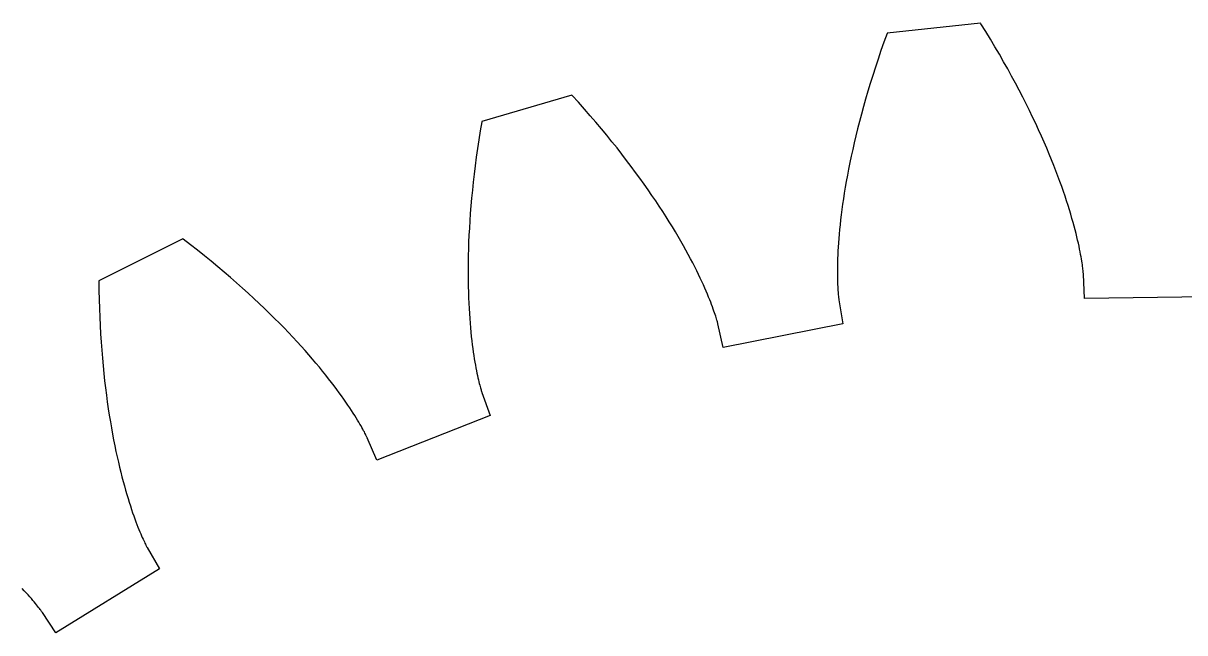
# Model space of a CAD drawing. Header units: metres. Extents: x -37 to 37, y -37 to 36.9.
# Drawn here: x -18.42 to 0.15, y 27.12 to 36.87 of the extents above; entities that cross this region are included whole.
import ezdxf

# ---------------------------------------------------------------- set-up
doc = ezdxf.new("R2010")
doc.units = ezdxf.units.M
doc.layers.add('1', color=7, linetype='Continuous')

msp = doc.modelspace()

# ---------------------------------------------------------------- linework, layer by layer
at = {"layer": '1'}
for p, q in [((-3.118406, 36.868355), (-4.611227, 36.711533)), ((-3.11396, 36.861324), (-3.118406, 36.868355)), ((-3.036701, 36.736828), (-3.11396, 36.861324)), ((-4.614116, 36.703732), (-4.663816, 36.565899)), ((-4.611227, 36.711533), (-4.614116, 36.703732)), ((-2.961833, 36.6138), (-3.036701, 36.736828)), ((-2.889326, 36.492275), (-2.961833, 36.6138)), ((-4.711483, 36.429996), (-4.757154, 36.296059)), ((-4.663816, 36.565899), (-4.711483, 36.429996)), ((-2.819146, 36.372284), (-2.889326, 36.492275)), ((-4.757154, 36.296059), (-4.800866, 36.164101)), ((-2.751261, 36.253857), (-2.819146, 36.372284)), ((-2.685639, 36.137024), (-2.751261, 36.253857)), ((-4.842659, 36.034153), (-4.882569, 35.906231)), ((-4.800866, 36.164101), (-4.842659, 36.034153)), ((-2.622247, 36.02182), (-2.685639, 36.137024)), ((-4.882569, 35.906231), (-4.920638, 35.780373)), ((-2.56105, 35.908272), (-2.622247, 36.02182)), ((-2.502016, 35.796406), (-2.56105, 35.908272)), ((-9.65139, 35.719051), (-11.092219, 35.298199)), ((-9.645761, 35.712929), (-9.65139, 35.719051)), ((-9.547513, 35.604229), (-9.645761, 35.712929)), ((-4.956902, 35.656582), (-4.991401, 35.534893)), ((-4.920638, 35.780373), (-4.956902, 35.656582)), ((-2.44511, 35.686256), (-2.502016, 35.796406)), ((-2.390297, 35.577854), (-2.44511, 35.686256)), ((-9.451881, 35.496548), (-9.547513, 35.604229)), ((-9.35884, 35.389919), (-9.451881, 35.496548)), ((-4.991401, 35.534893), (-5.024175, 35.415325)), ((-2.337543, 35.471218), (-2.390297, 35.577854)), ((-2.286812, 35.366383), (-2.337543, 35.471218)), ((-11.09367, 35.290009), (-11.11796, 35.145515)), ((-11.092219, 35.298199), (-11.09367, 35.290009)), ((-9.268362, 35.284386), (-9.35884, 35.389919)), ((-9.180423, 35.179985), (-9.268362, 35.284386)), ((-5.055264, 35.297894), (-5.084707, 35.182625)), ((-5.024175, 35.415325), (-5.055264, 35.297894)), ((-2.23807, 35.263371), (-2.286812, 35.366383)), ((-11.11796, 35.145515), (-11.140595, 35.003288)), ((-9.094994, 35.076748), (-9.180423, 35.179985)), ((-5.084707, 35.182625), (-5.112544, 35.069534)), ((-2.191279, 35.162209), (-2.23807, 35.263371)), ((-2.146405, 35.062927), (-2.191279, 35.162209)), ((-11.140595, 35.003288), (-11.161615, 34.863342)), ((-9.01205, 34.974712), (-9.094994, 35.076748)), ((-8.931561, 34.873917), (-9.01205, 34.974712)), ((-5.138816, 34.958645), (-5.163563, 34.849968)), ((-5.112544, 35.069534), (-5.138816, 34.958645)), ((-2.103411, 34.965549), (-2.146405, 35.062927)), ((-2.062259, 34.870098), (-2.103411, 34.965549)), ((-11.181064, 34.7257), (-11.198981, 34.590378)), ((-11.161615, 34.863342), (-11.181064, 34.7257)), ((-8.853502, 34.774391), (-8.931561, 34.873917)), ((-8.777843, 34.676174), (-8.853502, 34.774391)), ((-5.186826, 34.743526), (-5.208645, 34.639343)), ((-5.163563, 34.849968), (-5.186826, 34.743526)), ((-2.022914, 34.776604), (-2.062259, 34.870098)), ((-1.985337, 34.685081), (-2.022914, 34.776604)), ((-11.198981, 34.590378), (-11.21541, 34.45739)), ((-8.704555, 34.579296), (-8.777843, 34.676174)), ((-8.633608, 34.483795), (-8.704555, 34.579296)), ((-5.208645, 34.639343), (-5.229063, 34.537422)), ((-1.949491, 34.595566), (-1.985337, 34.685081)), ((-1.915338, 34.508068), (-1.949491, 34.595566)), ((-11.21541, 34.45739), (-11.230392, 34.326752)), ((-8.564973, 34.389706), (-8.633608, 34.483795)), ((-8.49862, 34.29705), (-8.564973, 34.389706)), ((-5.248121, 34.437794), (-5.265858, 34.340458)), ((-5.229063, 34.537422), (-5.248121, 34.437794)), ((-1.882841, 34.422619), (-1.915338, 34.508068)), ((-1.85196, 34.339237), (-1.882841, 34.422619)), ((-11.243971, 34.198479), (-11.256187, 34.072586)), ((-11.230392, 34.326752), (-11.243971, 34.198479)), ((-8.434519, 34.205872), (-8.49862, 34.29705)), ((-8.372639, 34.116196), (-8.434519, 34.205872)), ((-5.282319, 34.245449), (-5.297544, 34.152763)), ((-5.265858, 34.340458), (-5.282319, 34.245449)), ((-1.822657, 34.257946), (-1.85196, 34.339237)), ((-1.794894, 34.178768), (-1.822657, 34.257946)), ((-1.768631, 34.101719), (-1.794894, 34.178768)), ((-11.256187, 34.072586), (-11.267085, 33.949085)), ((-8.312947, 34.028061), (-8.372639, 34.116196)), ((-8.255413, 33.94149), (-8.312947, 34.028061)), ((-5.311575, 34.062428), (-5.324454, 33.974449)), ((-5.297544, 34.152763), (-5.311575, 34.062428)), ((-1.743828, 34.026825), (-1.768631, 34.101719)), ((-1.720446, 33.954098), (-1.743828, 34.026825)), ((-11.276706, 33.827991), (-11.285093, 33.709316)), ((-11.267085, 33.949085), (-11.276706, 33.827991)), ((-8.200006, 33.856525), (-8.255413, 33.94149)), ((-8.146691, 33.773182), (-8.200006, 33.856525)), ((-5.346927, 33.805622), (-5.356606, 33.7248)), ((-5.336224, 33.888844), (-5.346927, 33.805622)), ((-5.324454, 33.974449), (-5.336224, 33.888844)), ((-1.698446, 33.88356), (-1.720446, 33.954098)), ((-1.677787, 33.815235), (-1.698446, 33.88356)), ((-1.658429, 33.749134), (-1.677787, 33.815235)), ((-11.285093, 33.709316), (-11.292291, 33.593075)), ((-8.095438, 33.691505), (-8.146691, 33.773182)), ((-8.046211, 33.611515), (-8.095438, 33.691505)), ((-7.998978, 33.533237), (-8.046211, 33.611515)), ((-5.365304, 33.646385), (-5.373061, 33.570389)), ((-5.356606, 33.7248), (-5.365304, 33.646385)), ((-1.640331, 33.685272), (-1.658429, 33.749134)), ((-1.623453, 33.62368), (-1.640331, 33.685272)), ((-1.607754, 33.564358), (-1.623453, 33.62368)), ((-11.29834, 33.479275), (-11.303285, 33.367928)), ((-11.292291, 33.593075), (-11.29834, 33.479275)), ((-7.953705, 33.456711), (-7.998978, 33.533237)), ((-7.910358, 33.381958), (-7.953705, 33.456711)), ((-5.385933, 33.42569), (-5.391132, 33.35701)), ((-5.379923, 33.496819), (-5.385933, 33.42569)), ((-5.373061, 33.570389), (-5.379923, 33.496819)), ((-1.593193, 33.507328), (-1.607754, 33.564358)), ((-1.579728, 33.452606), (-1.593193, 33.507328)), ((-1.567318, 33.400204), (-1.579728, 33.452606)), ((-15.87417, 33.421711), (-17.2167, 32.750351)), ((-15.867538, 33.416695), (-15.87417, 33.421711)), ((-15.75146, 33.327282), (-15.867538, 33.416695)), ((-15.638138, 33.238407), (-15.75146, 33.327282)), ((-11.307168, 33.259045), (-11.310034, 33.152634)), ((-11.303285, 33.367928), (-11.307168, 33.259045)), ((-7.868903, 33.30901), (-7.910358, 33.381958)), ((-7.829305, 33.237892), (-7.868903, 33.30901)), ((-5.395564, 33.290783), (-5.399273, 33.227024)), ((-5.391132, 33.35701), (-5.395564, 33.290783)), ((-1.555923, 33.35014), (-1.567318, 33.400204)), ((-1.545498, 33.302425), (-1.555923, 33.35014)), ((-1.536004, 33.257069), (-1.545498, 33.302425)), ((-1.527398, 33.214092), (-1.536004, 33.257069)), ((-15.527553, 33.150105), (-15.638138, 33.238407)), ((-15.419685, 33.062424), (-15.527553, 33.150105)), ((-15.314518, 32.975403), (-15.419685, 33.062424)), ((-11.310034, 33.152634), (-11.311925, 33.048706)), ((-7.791528, 33.168629), (-7.829305, 33.237892)), ((-7.755536, 33.101246), (-7.791528, 33.168629)), ((-7.721294, 33.03577), (-7.755536, 33.101246)), ((-5.404694, 33.106926), (-5.406493, 33.050598)), ((-5.402302, 33.165737), (-5.404694, 33.106926)), ((-5.399273, 33.227024), (-5.402302, 33.165737)), ((-1.519637, 33.1735), (-1.527398, 33.214092)), ((-1.512679, 33.135307), (-1.519637, 33.1735)), ((-1.506482, 33.099522), (-1.512679, 33.135307)), ((-1.501004, 33.066158), (-1.506482, 33.099522)), ((-1.496201, 33.035217), (-1.501004, 33.066158)), ((-15.212028, 32.889076), (-15.314518, 32.975403)), ((-15.112198, 32.803493), (-15.212028, 32.889076)), ((-11.312886, 32.947277), (-11.31296, 32.848339)), ((-11.311925, 33.048706), (-11.312886, 32.947277)), ((-7.688767, 32.972229), (-7.721294, 33.03577)), ((-7.657917, 32.910648), (-7.688767, 32.972229)), ((-7.628707, 32.851044), (-7.657917, 32.910648)), ((-5.408486, 32.945423), (-5.408767, 32.896584)), ((-5.408767, 32.896584), (-5.408629, 32.850246)), ((-5.407743, 32.996761), (-5.408486, 32.945423)), ((-5.406493, 33.050598), (-5.407743, 32.996761)), ((-1.49203, 33.006718), (-1.496201, 33.035217)), ((-1.48845, 32.980667), (-1.49203, 33.006718)), ((-1.485416, 32.957066), (-1.48845, 32.980667)), ((-1.482885, 32.935925), (-1.485416, 32.957066)), ((-1.480815, 32.917255), (-1.482885, 32.935925)), ((-1.479162, 32.901058), (-1.480815, 32.917255)), ((-1.477883, 32.887341), (-1.479162, 32.901058)), ((-1.476933, 32.87611), (-1.477883, 32.887341)), ((-1.476271, 32.867371), (-1.476933, 32.87611)), ((-17.2167, 32.750351), (-17.216663, 32.742035)), ((-17.216663, 32.742035), (-17.214764, 32.595524)), ((-15.015005, 32.718689), (-15.112198, 32.803493)), ((-14.920429, 32.634701), (-15.015005, 32.718689)), ((-11.31296, 32.848339), (-11.312191, 32.751915)), ((-11.312191, 32.751915), (-11.310622, 32.658005)), ((-7.601103, 32.793453), (-7.628707, 32.851044)), ((-7.575063, 32.737888), (-7.601103, 32.793453)), ((-7.550553, 32.684376), (-7.575063, 32.737888)), ((-7.527534, 32.632938), (-7.550553, 32.684376)), ((-5.408629, 32.850246), (-5.408116, 32.806419)), ((-5.408116, 32.806419), (-5.407272, 32.765099)), ((-5.407272, 32.765099), (-5.406141, 32.726295)), ((-5.406141, 32.726295), (-5.404766, 32.690002)), ((-5.404766, 32.690002), (-5.403192, 32.656227)), ((-1.475852, 32.861122), (-1.476271, 32.867371)), ((-1.475569, 32.856121), (-1.475852, 32.861122)), ((-1.458106, 32.467274), (-1.475569, 32.856121)), ((-17.214764, 32.595524), (-17.211639, 32.451542)), ((-14.828448, 32.551571), (-14.920429, 32.634701)), ((-14.739039, 32.469337), (-14.828448, 32.551571)), ((-11.310622, 32.658005), (-11.308296, 32.566612)), ((-11.308296, 32.566612), (-11.30526, 32.477749)), ((-7.505967, 32.583591), (-7.527534, 32.632938)), ((-7.485815, 32.536366), (-7.505967, 32.583591)), ((-7.467038, 32.49128), (-7.485815, 32.536366)), ((-5.403192, 32.656227), (-5.40146, 32.624966)), ((-5.40146, 32.624966), (-5.399618, 32.596222)), ((-5.399618, 32.596222), (-5.397706, 32.569996)), ((-5.397706, 32.569996), (-5.39577, 32.54628)), ((-5.39577, 32.54628), (-5.393852, 32.525074)), ((-5.393852, 32.525074), (-5.391997, 32.506382)), ((-5.391997, 32.506382), (-5.390248, 32.490196)), ((-17.211639, 32.451542), (-17.207333, 32.310093)), ((-14.652181, 32.388039), (-14.739039, 32.469337)), ((-14.567848, 32.307713), (-14.652181, 32.388039)), ((-11.30526, 32.477749), (-11.301556, 32.391418)), ((-11.301556, 32.391418), (-11.297227, 32.307625)), ((-7.449598, 32.448353), (-7.467038, 32.49128)), ((-7.433456, 32.4076), (-7.449598, 32.448353)), ((-7.418572, 32.369045), (-7.433456, 32.4076)), ((-7.404906, 32.33271), (-7.418572, 32.369045)), ((-7.39242, 32.298607), (-7.404906, 32.33271)), ((-5.390248, 32.490196), (-5.388649, 32.476513)), ((-5.388649, 32.476513), (-5.387244, 32.465332)), ((-5.387244, 32.465332), (-5.386075, 32.456642)), ((-5.386075, 32.456642), (-5.385187, 32.450443)), ((-5.385187, 32.450443), (-5.384424, 32.445492)), ((-5.384424, 32.445492), (-5.3207, 32.061504)), ((0.489607, 32.496311), (-1.458106, 32.467274)), ((-17.207333, 32.310093), (-17.201893, 32.171192)), ((-17.201893, 32.171192), (-17.195358, 32.034843)), ((-14.486018, 32.228397), (-14.567848, 32.307713)), ((-14.406667, 32.150131), (-14.486018, 32.228397)), ((-14.329768, 32.072945), (-14.406667, 32.150131)), ((-11.297227, 32.307625), (-11.292319, 32.226372)), ((-11.292319, 32.226372), (-11.286876, 32.147663)), ((-11.286876, 32.147663), (-11.280938, 32.071503)), ((-7.381072, 32.266754), (-7.39242, 32.298607)), ((-7.370821, 32.237171), (-7.381072, 32.266754)), ((-7.361629, 32.209877), (-7.370821, 32.237171)), ((-7.353455, 32.184879), (-7.361629, 32.209877)), ((-7.346255, 32.162201), (-7.353455, 32.184879)), ((-7.339991, 32.141853), (-7.346255, 32.162201)), ((-7.33462, 32.123852), (-7.339991, 32.141853)), ((-17.195358, 32.034843), (-17.187777, 31.901058)), ((-14.255299, 31.996883), (-14.329768, 32.072945)), ((-14.183232, 31.921978), (-14.255299, 31.996883)), ((-11.280938, 32.071503), (-11.274553, 31.997889)), ((-11.274553, 31.997889), (-11.267766, 31.926832)), ((-7.330101, 32.108212), (-7.33462, 32.123852)), ((-7.326393, 32.094944), (-7.330101, 32.108212)), ((-7.323454, 32.084064), (-7.326393, 32.094944)), ((-7.321242, 32.075581), (-7.323454, 32.084064)), ((-7.319714, 32.069508), (-7.321242, 32.075581)), ((-7.318542, 32.064636), (-7.319714, 32.069508)), ((-7.231928, 31.685158), (-7.318542, 32.064636)), ((-5.3207, 32.061504), (-7.231928, 31.685158)), ((-17.187777, 31.901058), (-17.179193, 31.769846)), ((-17.179193, 31.769846), (-17.169649, 31.641209)), ((-14.113544, 31.84827), (-14.183232, 31.921978)), ((-14.046204, 31.775787), (-14.113544, 31.84827)), ((-13.981191, 31.704575), (-14.046204, 31.775787)), ((-11.267766, 31.926832), (-11.260619, 31.858328)), ((-11.260619, 31.858328), (-11.253154, 31.792372)), ((-11.253154, 31.792372), (-11.24542, 31.728977)), ((-17.169649, 31.641209), (-17.159191, 31.515158)), ((-13.918472, 31.634659), (-13.981191, 31.704575)), ((-13.858022, 31.566074), (-13.918472, 31.634659)), ((-11.24542, 31.728977), (-11.237455, 31.668131)), ((-11.237455, 31.668131), (-11.229308, 31.609838)), ((-11.229308, 31.609838), (-11.221021, 31.554098)), ((-17.159191, 31.515158), (-17.147861, 31.391697)), ((-17.147861, 31.391697), (-17.135706, 31.27083)), ((-13.799811, 31.498861), (-13.858022, 31.566074)), ((-13.743814, 31.43305), (-13.799811, 31.498861)), ((-13.69, 31.368675), (-13.743814, 31.43305)), ((-11.221021, 31.554098), (-11.212637, 31.500902)), ((-11.212637, 31.500902), (-11.204202, 31.450254)), ((-11.204202, 31.450254), (-11.195758, 31.402151)), ((-11.195758, 31.402151), (-11.187348, 31.356583)), ((-17.135706, 31.27083), (-17.122768, 31.152565)), ((-13.638338, 31.305769), (-13.69, 31.368675)), ((-13.588801, 31.244366), (-13.638338, 31.305769)), ((-13.541356, 31.184492), (-13.588801, 31.244366)), ((-11.187348, 31.356583), (-11.179018, 31.313551)), ((-11.179018, 31.313551), (-11.17081, 31.273046)), ((-11.17081, 31.273046), (-11.162767, 31.235065)), ((-11.162767, 31.235065), (-11.154935, 31.199604)), ((-11.154935, 31.199604), (-11.147355, 31.166653)), ((-17.122768, 31.152565), (-17.109093, 31.036907)), ((-17.109093, 31.036907), (-17.094725, 30.923855)), ((-13.495974, 31.126183), (-13.541356, 31.184492)), ((-13.452624, 31.069473), (-13.495974, 31.126183)), ((-13.411274, 31.014389), (-13.452624, 31.069473)), ((-13.371891, 30.960958), (-13.411274, 31.014389)), ((-11.147355, 31.166653), (-11.140069, 31.136202)), ((-11.140069, 31.136202), (-11.133124, 31.108252)), ((-11.133124, 31.108252), (-11.12656, 31.082785)), ((-11.12656, 31.082785), (-11.12042, 31.059797)), ((-11.12042, 31.059797), (-11.114747, 31.039276)), ((-11.114747, 31.039276), (-11.109584, 31.021214)), ((-11.109584, 31.021214), (-11.104973, 31.005598)), ((-17.094725, 30.923855), (-17.079708, 30.813414)), ((-13.334446, 30.909222), (-13.371891, 30.960958)), ((-13.298903, 30.8592), (-13.334446, 30.909222)), ((-13.265233, 30.810923), (-13.298903, 30.8592)), ((-11.104973, 31.005598), (-11.100956, 30.992422)), ((-11.100956, 30.992422), (-11.097577, 30.98167)), ((-11.097577, 30.98167), (-11.094876, 30.973331)), ((-11.094876, 30.973331), (-11.092896, 30.96739)), ((-11.092896, 30.96739), (-11.091261, 30.962656)), ((-11.091261, 30.962656), (-10.959997, 30.596216)), ((-17.079708, 30.813414), (-17.064087, 30.705585)), ((-17.064087, 30.705585), (-17.047907, 30.600376)), ((-13.233398, 30.764421), (-13.265233, 30.810923)), ((-13.203367, 30.719721), (-13.233398, 30.764421)), ((-13.175107, 30.676853), (-13.203367, 30.719721)), ((-13.148582, 30.635843), (-13.175107, 30.676853)), ((-17.047907, 30.600376), (-17.031212, 30.49778)), ((-17.031212, 30.49778), (-17.014046, 30.397808)), ((-13.123756, 30.596718), (-13.148582, 30.635843)), ((-13.100597, 30.559505), (-13.123756, 30.596718)), ((-13.079068, 30.524227), (-13.100597, 30.559505)), ((-13.059134, 30.490913), (-13.079068, 30.524227)), ((-13.040759, 30.459589), (-13.059134, 30.490913)), ((-13.023906, 30.430277), (-13.040759, 30.459589)), ((-10.959997, 30.596216), (-12.773311, 29.884655)), ((-17.014046, 30.397808), (-16.996452, 30.300447)), ((-16.996452, 30.300447), (-16.978479, 30.205711)), ((-13.008537, 30.402996), (-13.023906, 30.430277)), ((-12.99462, 30.377783), (-13.008537, 30.402996)), ((-12.982113, 30.354649), (-12.99462, 30.377783)), ((-12.97098, 30.333618), (-12.982113, 30.354649)), ((-12.961183, 30.314716), (-12.97098, 30.333618)), ((-12.952683, 30.297962), (-12.961183, 30.314716)), ((-12.945445, 30.283379), (-12.952683, 30.297962)), ((-12.939427, 30.270988), (-12.945445, 30.283379)), ((-12.934593, 30.260807), (-12.939427, 30.270988)), ((-16.978479, 30.205711), (-16.960167, 30.113588)), ((-16.960167, 30.113588), (-16.941561, 30.02408)), ((-12.930902, 30.252855), (-12.934593, 30.260807)), ((-12.928314, 30.247154), (-12.930902, 30.252855)), ((-12.926292, 30.242571), (-12.928314, 30.247154)), ((-12.773311, 29.884655), (-12.926292, 30.242571)), ((-16.941561, 30.02408), (-16.922705, 29.937187)), ((-16.922705, 29.937187), (-16.903645, 29.852905)), ((-16.903645, 29.852905), (-16.884424, 29.771231)), ((-16.884424, 29.771231), (-16.865088, 29.69216)), ((-16.865088, 29.69216), (-16.845676, 29.61569)), ((-16.845676, 29.61569), (-16.826237, 29.541811)), ((-16.826237, 29.541811), (-16.80681, 29.470522)), ((-16.80681, 29.470522), (-16.787443, 29.401819)), ((-16.787443, 29.401819), (-16.768179, 29.335691)), ((-16.768179, 29.335691), (-16.749058, 29.272129)), ((-16.749058, 29.272129), (-16.730127, 29.211134)), ((-16.730127, 29.211134), (-16.711428, 29.152689)), ((-16.711428, 29.152689), (-16.693003, 29.096788)), ((-16.693003, 29.096788), (-16.674896, 29.043421)), ((-16.674896, 29.043421), (-16.657148, 28.992579)), ((-16.657148, 28.992579), (-16.639805, 28.94425)), ((-16.639805, 28.94425), (-16.622908, 28.898428)), ((-16.622908, 28.898428), (-16.606497, 28.855093)), ((-16.606497, 28.855093), (-16.590616, 28.814241)), ((-16.590616, 28.814241), (-16.575308, 28.775852)), ((-16.575308, 28.775852), (-16.560614, 28.739918)), ((-16.560614, 28.739918), (-16.546574, 28.706425)), ((-16.546574, 28.706425), (-16.533232, 28.675358)), ((-16.533232, 28.675358), (-16.520626, 28.646696)), ((-16.520626, 28.646696), (-16.508802, 28.620434)), ((-16.508802, 28.620434), (-16.497797, 28.59655)), ((-16.497797, 28.59655), (-16.48765, 28.575027)), ((-16.48765, 28.575027), (-16.478405, 28.555849)), ((-16.478405, 28.555849), (-16.470098, 28.538998)), ((-16.470098, 28.538998), (-16.462774, 28.524458)), ((-16.462774, 28.524458), (-16.456469, 28.512211)), ((-16.456469, 28.512211), (-16.451225, 28.502235)), ((-16.451225, 28.502235), (-16.447079, 28.494513)), ((-16.447079, 28.494513), (-16.444069, 28.489021)), ((-16.444069, 28.489021), (-16.441614, 28.484653)), ((-16.441614, 28.484653), (-16.24703, 28.147541)), ((-16.24703, 28.147541), (-17.904148, 27.123632)), ((-18.407518, 27.795744), (-18.440939, 27.831358)), ((-18.376106, 27.761679), (-18.407518, 27.795744)), ((-18.346676, 27.7292), (-18.376106, 27.761679)), ((-18.319193, 27.698332), (-18.346676, 27.7292)), ((-18.293631, 27.669113), (-18.319193, 27.698332)), ((-18.269957, 27.641573), (-18.293631, 27.669113)), ((-18.24814, 27.615742), (-18.269957, 27.641573)), ((-18.228149, 27.591644), (-18.24814, 27.615742)), ((-18.209953, 27.569319), (-18.228149, 27.591644)), ((-18.193516, 27.54879), (-18.209953, 27.569319)), ((-18.178806, 27.530088), (-18.193516, 27.54879)), ((-18.165792, 27.513237), (-18.178806, 27.530088)), ((-18.154438, 27.49827), (-18.165792, 27.513237)), ((-18.144712, 27.485214), (-18.154438, 27.49827)), ((-18.136578, 27.474096), (-18.144712, 27.485214)), ((-18.130005, 27.464943), (-18.136578, 27.474096)), ((-18.124952, 27.457779), (-18.130005, 27.464943)), ((-18.121387, 27.452631), (-18.124952, 27.457779)), ((-18.11858, 27.448483), (-18.121387, 27.452631)), ((-17.904148, 27.123632), (-18.11858, 27.448483))]:
    msp.add_line(p, q, dxfattribs=at)

doc.saveas('drawing.dxf')
